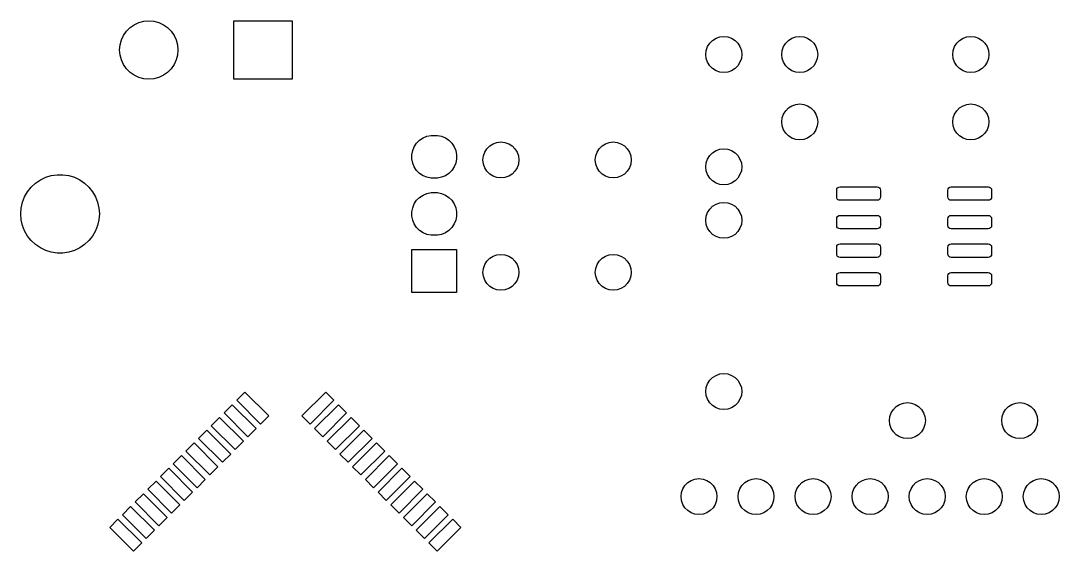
# Model space of a CAD drawing. Extents: x 2.87 to 10.24, y -4.5 to -2.43.
# Drawn here: x 4.733 to 6.554, y -3.52 to -2.591 of the extents above; entities that cross this region are included whole.
import ezdxf

# ---------------------------------------------------------------- set-up
doc = ezdxf.new("R2010")
doc.units = 0
doc.header["$MEASUREMENT"] = 0
doc.layers.add('BLACK', color=7, linetype='CONTINUOUS')

msp = doc.modelspace()

# ---------------------------------------------------------------- linework, layer by layer
at = {"layer": 'BLACK', "linetype": 'CONTINUOUS'}
for p, q in [((4.9183, -2.609), (4.9246, -2.6027)), ((4.9246, -2.6027), (4.9319, -2.5976)), ((4.9319, -2.5976), (4.94, -2.5938)), ((4.94, -2.5938), (4.9486, -2.5915)), ((4.9486, -2.5915), (4.9575, -2.5907)), ((4.9575, -2.5907), (4.9664, -2.5915)), ((4.9664, -2.5915), (4.975, -2.5938)), ((4.975, -2.5938), (4.9831, -2.5976)), ((4.9831, -2.5976), (4.9904, -2.6027)), ((4.9904, -2.6027), (4.9967, -2.609)), ((5.1063, -2.6931), (5.1063, -2.5907)), ((5.1063, -2.5907), (5.2087, -2.5907)), ((5.2087, -2.5907), (5.2087, -2.6931)), ((4.9094, -2.6244), (4.9132, -2.6163)), ((4.9132, -2.6163), (4.9183, -2.609)), ((4.9967, -2.609), (5.0018, -2.6163)), ((5.0018, -2.6163), (5.0056, -2.6244)), ((5.9459, -2.6252), (5.9519, -2.6214)), ((5.9519, -2.6214), (5.9585, -2.6191)), ((5.9585, -2.6191), (5.9656, -2.6183)), ((5.9656, -2.6183), (5.9726, -2.6191)), ((5.9726, -2.6191), (5.9792, -2.6214)), ((5.9792, -2.6214), (5.9852, -2.6252)), ((6.079, -2.6252), (6.085, -2.6214)), ((6.085, -2.6214), (6.0916, -2.6191)), ((6.0916, -2.6191), (6.0986, -2.6183)), ((6.0986, -2.6183), (6.1056, -2.6191)), ((6.1056, -2.6191), (6.1123, -2.6214)), ((6.1123, -2.6214), (6.1183, -2.6252)), ((6.379, -2.6252), (6.385, -2.6214)), ((6.385, -2.6214), (6.3916, -2.6191)), ((6.3916, -2.6191), (6.3986, -2.6183)), ((6.3986, -2.6183), (6.4056, -2.6191)), ((6.4056, -2.6191), (6.4123, -2.6214)), ((6.4123, -2.6214), (6.4183, -2.6252)), ((4.9063, -2.6419), (4.9071, -2.633)), ((4.9071, -2.633), (4.9094, -2.6244)), ((5.0056, -2.6244), (5.0079, -2.633)), ((5.0079, -2.633), (5.0087, -2.6419)), ((5.9348, -2.6428), (5.9372, -2.6361)), ((5.9372, -2.6361), (5.9409, -2.6302)), ((5.9409, -2.6302), (5.9459, -2.6252)), ((5.9852, -2.6252), (5.9902, -2.6302)), ((5.9902, -2.6302), (5.9939, -2.6361)), ((5.9939, -2.6361), (5.9963, -2.6428)), ((6.0679, -2.6428), (6.0702, -2.6361)), ((6.0702, -2.6361), (6.074, -2.6302)), ((6.074, -2.6302), (6.079, -2.6252)), ((6.1183, -2.6252), (6.1232, -2.6302)), ((6.1232, -2.6302), (6.127, -2.6361)), ((6.127, -2.6361), (6.1293, -2.6428)), ((6.3679, -2.6428), (6.3702, -2.6361)), ((6.3702, -2.6361), (6.374, -2.6302)), ((6.374, -2.6302), (6.379, -2.6252)), ((6.4183, -2.6252), (6.4232, -2.6302)), ((6.4232, -2.6302), (6.427, -2.6361)), ((6.427, -2.6361), (6.4293, -2.6428)), ((4.9071, -2.6508), (4.9063, -2.6419)), ((4.9094, -2.6594), (4.9071, -2.6508)), ((5.0079, -2.6508), (5.0056, -2.6594)), ((5.0087, -2.6419), (5.0079, -2.6508)), ((5.9341, -2.6498), (5.9348, -2.6428)), ((5.9348, -2.6568), (5.9341, -2.6498)), ((5.9372, -2.6635), (5.9348, -2.6568)), ((5.9963, -2.6568), (5.9939, -2.6635)), ((5.9963, -2.6428), (5.997, -2.6498)), ((5.997, -2.6498), (5.9963, -2.6568)), ((6.0671, -2.6498), (6.0679, -2.6428)), ((6.0679, -2.6568), (6.0671, -2.6498)), ((6.0702, -2.6635), (6.0679, -2.6568)), ((6.1293, -2.6568), (6.127, -2.6635)), ((6.1293, -2.6428), (6.1301, -2.6498)), ((6.1301, -2.6498), (6.1293, -2.6568)), ((6.3671, -2.6498), (6.3679, -2.6428)), ((6.3679, -2.6568), (6.3671, -2.6498)), ((6.3702, -2.6635), (6.3679, -2.6568)), ((6.4293, -2.6568), (6.427, -2.6635)), ((6.4293, -2.6428), (6.4301, -2.6498)), ((6.4301, -2.6498), (6.4293, -2.6568)), ((4.9132, -2.6675), (4.9094, -2.6594)), ((4.9183, -2.6748), (4.9132, -2.6675)), ((4.9246, -2.6811), (4.9183, -2.6748)), ((4.9967, -2.6748), (4.9904, -2.6811)), ((5.0018, -2.6675), (4.9967, -2.6748)), ((5.0056, -2.6594), (5.0018, -2.6675)), ((5.9409, -2.6694), (5.9372, -2.6635)), ((5.9459, -2.6744), (5.9409, -2.6694)), ((5.9519, -2.6782), (5.9459, -2.6744)), ((5.9852, -2.6744), (5.9792, -2.6782)), ((5.9902, -2.6694), (5.9852, -2.6744)), ((5.9939, -2.6635), (5.9902, -2.6694)), ((6.074, -2.6694), (6.0702, -2.6635)), ((6.079, -2.6744), (6.074, -2.6694)), ((6.085, -2.6782), (6.079, -2.6744)), ((6.1183, -2.6744), (6.1123, -2.6782)), ((6.1232, -2.6694), (6.1183, -2.6744)), ((6.127, -2.6635), (6.1232, -2.6694)), ((6.374, -2.6694), (6.3702, -2.6635)), ((6.379, -2.6744), (6.374, -2.6694)), ((6.385, -2.6782), (6.379, -2.6744)), ((6.4183, -2.6744), (6.4123, -2.6782)), ((6.4232, -2.6694), (6.4183, -2.6744)), ((6.427, -2.6635), (6.4232, -2.6694)), ((4.9319, -2.6863), (4.9246, -2.6811)), ((4.94, -2.69), (4.9319, -2.6863)), ((4.9486, -2.6923), (4.94, -2.69)), ((4.9575, -2.6931), (4.9486, -2.6923)), ((4.9664, -2.6923), (4.9575, -2.6931)), ((4.975, -2.69), (4.9664, -2.6923)), ((4.9831, -2.6863), (4.975, -2.69)), ((4.9904, -2.6811), (4.9831, -2.6863)), ((5.2087, -2.6931), (5.1063, -2.6931)), ((5.9585, -2.6805), (5.9519, -2.6782)), ((5.9656, -2.6813), (5.9585, -2.6805)), ((5.9726, -2.6805), (5.9656, -2.6813)), ((5.9792, -2.6782), (5.9726, -2.6805)), ((6.0916, -2.6805), (6.085, -2.6782)), ((6.0986, -2.6813), (6.0916, -2.6805)), ((6.1056, -2.6805), (6.0986, -2.6813)), ((6.1123, -2.6782), (6.1056, -2.6805)), ((6.3916, -2.6805), (6.385, -2.6782)), ((6.3986, -2.6813), (6.3916, -2.6805)), ((6.4056, -2.6805), (6.3986, -2.6813)), ((6.4123, -2.6782), (6.4056, -2.6805)), ((6.0702, -2.7542), (6.074, -2.7483)), ((6.074, -2.7483), (6.079, -2.7433)), ((6.079, -2.7433), (6.085, -2.7395)), ((6.085, -2.7395), (6.0916, -2.7372)), ((6.0916, -2.7372), (6.0986, -2.7364)), ((6.0986, -2.7364), (6.1056, -2.7372)), ((6.1056, -2.7372), (6.1123, -2.7395)), ((6.1123, -2.7395), (6.1183, -2.7433)), ((6.1183, -2.7433), (6.1232, -2.7483)), ((6.1232, -2.7483), (6.127, -2.7542)), ((6.3702, -2.7542), (6.374, -2.7483)), ((6.374, -2.7483), (6.379, -2.7433)), ((6.379, -2.7433), (6.385, -2.7395)), ((6.385, -2.7395), (6.3916, -2.7372)), ((6.3916, -2.7372), (6.3986, -2.7364)), ((6.3986, -2.7364), (6.4056, -2.7372)), ((6.4056, -2.7372), (6.4123, -2.7395)), ((6.4123, -2.7395), (6.4183, -2.7433)), ((6.4183, -2.7433), (6.4232, -2.7483)), ((6.4232, -2.7483), (6.427, -2.7542)), ((6.0671, -2.7679), (6.0679, -2.7609)), ((6.0679, -2.7609), (6.0702, -2.7542)), ((6.127, -2.7542), (6.1293, -2.7609)), ((6.1293, -2.7609), (6.1301, -2.7679)), ((6.3671, -2.7679), (6.3679, -2.7609)), ((6.3679, -2.7609), (6.3702, -2.7542)), ((6.427, -2.7542), (6.4293, -2.7609)), ((6.4293, -2.7609), (6.4301, -2.7679)), ((6.0679, -2.7749), (6.0671, -2.7679)), ((6.0702, -2.7816), (6.0679, -2.7749)), ((6.074, -2.7876), (6.0702, -2.7816)), ((6.127, -2.7816), (6.1232, -2.7876)), ((6.1293, -2.7749), (6.127, -2.7816)), ((6.1301, -2.7679), (6.1293, -2.7749)), ((6.3679, -2.7749), (6.3671, -2.7679)), ((6.3702, -2.7816), (6.3679, -2.7749)), ((6.374, -2.7876), (6.3702, -2.7816)), ((6.427, -2.7816), (6.4232, -2.7876)), ((6.4293, -2.7749), (6.427, -2.7816)), ((6.4301, -2.7679), (6.4293, -2.7749)), ((5.427, -2.8053), (5.4322, -2.8001)), ((5.4322, -2.8001), (5.4383, -2.7961)), ((5.4383, -2.7961), (5.4451, -2.7932)), ((5.4451, -2.7932), (5.4523, -2.7918)), ((5.4523, -2.7918), (5.456, -2.7916)), ((5.456, -2.7916), (5.4597, -2.7916)), ((5.4597, -2.7916), (5.4634, -2.7918)), ((5.4634, -2.7918), (5.4706, -2.7932)), ((5.4706, -2.7932), (5.4774, -2.7961)), ((5.4774, -2.7961), (5.4835, -2.8001)), ((5.4835, -2.8001), (5.4887, -2.8053)), ((5.5678, -2.8039), (5.5748, -2.8031)), ((5.5748, -2.8031), (5.5818, -2.8039)), ((5.7646, -2.8039), (5.7717, -2.8031)), ((5.7717, -2.8031), (5.7787, -2.8039)), ((6.079, -2.7925), (6.074, -2.7876)), ((6.085, -2.7963), (6.079, -2.7925)), ((6.0916, -2.7986), (6.085, -2.7963)), ((6.0986, -2.7994), (6.0916, -2.7986)), ((6.1056, -2.7986), (6.0986, -2.7994)), ((6.1123, -2.7963), (6.1056, -2.7986)), ((6.1183, -2.7925), (6.1123, -2.7963)), ((6.1232, -2.7876), (6.1183, -2.7925)), ((6.379, -2.7925), (6.374, -2.7876)), ((6.385, -2.7963), (6.379, -2.7925)), ((6.3916, -2.7986), (6.385, -2.7963)), ((6.3986, -2.7994), (6.3916, -2.7986)), ((6.4056, -2.7986), (6.3986, -2.7994)), ((6.4123, -2.7963), (6.4056, -2.7986)), ((6.4183, -2.7925), (6.4123, -2.7963)), ((6.4232, -2.7876), (6.4183, -2.7925)), ((5.4187, -2.8255), (5.4201, -2.8182)), ((5.4201, -2.8182), (5.4229, -2.8115)), ((5.4229, -2.8115), (5.427, -2.8053)), ((5.4887, -2.8053), (5.4928, -2.8115)), ((5.4928, -2.8115), (5.4956, -2.8182)), ((5.4956, -2.8182), (5.4971, -2.8255)), ((5.5441, -2.8276), (5.5464, -2.821)), ((5.5464, -2.821), (5.5502, -2.815)), ((5.5502, -2.815), (5.5552, -2.81)), ((5.5552, -2.81), (5.5611, -2.8063)), ((5.5611, -2.8063), (5.5678, -2.8039)), ((5.5818, -2.8039), (5.5885, -2.8063)), ((5.5885, -2.8063), (5.5944, -2.81)), ((5.5944, -2.81), (5.5994, -2.815)), ((5.5994, -2.815), (5.6032, -2.821)), ((5.6032, -2.821), (5.6055, -2.8276)), ((5.7409, -2.8276), (5.7433, -2.821)), ((5.7433, -2.821), (5.747, -2.815)), ((5.747, -2.815), (5.752, -2.81)), ((5.752, -2.81), (5.758, -2.8063)), ((5.758, -2.8063), (5.7646, -2.8039)), ((5.7787, -2.8039), (5.7853, -2.8063)), ((5.7853, -2.8063), (5.7913, -2.81)), ((5.7913, -2.81), (5.7963, -2.815)), ((5.7963, -2.815), (5.8, -2.821)), ((5.8, -2.821), (5.8024, -2.8276)), ((5.9459, -2.822), (5.9519, -2.8183)), ((5.9519, -2.8183), (5.9585, -2.8159)), ((5.9585, -2.8159), (5.9656, -2.8152)), ((5.9656, -2.8152), (5.9726, -2.8159)), ((5.9726, -2.8159), (5.9792, -2.8183)), ((5.9792, -2.8183), (5.9852, -2.822)), ((5.4187, -2.8328), (5.4187, -2.8255)), ((5.4201, -2.84), (5.4187, -2.8328)), ((5.4971, -2.8328), (5.4956, -2.84)), ((5.4971, -2.8255), (5.4971, -2.8328)), ((5.5433, -2.8346), (5.5441, -2.8276)), ((5.5441, -2.8417), (5.5433, -2.8346)), ((5.6055, -2.8276), (5.6063, -2.8346)), ((5.6063, -2.8346), (5.6055, -2.8417)), ((5.7402, -2.8346), (5.7409, -2.8276)), ((5.7409, -2.8417), (5.7402, -2.8346)), ((5.8024, -2.8276), (5.8031, -2.8346)), ((5.8031, -2.8346), (5.8024, -2.8417)), ((5.9341, -2.8467), (5.9348, -2.8396)), ((5.9348, -2.8396), (5.9372, -2.833)), ((5.9372, -2.833), (5.9409, -2.827)), ((5.9409, -2.827), (5.9459, -2.822)), ((5.9852, -2.822), (5.9902, -2.827)), ((5.9902, -2.827), (5.9939, -2.833)), ((5.9939, -2.833), (5.9963, -2.8396)), ((5.9963, -2.8396), (5.997, -2.8467)), ((5.4229, -2.8468), (5.4201, -2.84)), ((5.427, -2.8529), (5.4229, -2.8468)), ((5.4322, -2.8581), (5.427, -2.8529)), ((5.4383, -2.8622), (5.4322, -2.8581)), ((5.4835, -2.8581), (5.4774, -2.8622)), ((5.4887, -2.8529), (5.4835, -2.8581)), ((5.4928, -2.8468), (5.4887, -2.8529)), ((5.4956, -2.84), (5.4928, -2.8468)), ((5.5464, -2.8483), (5.5441, -2.8417)), ((5.5502, -2.8543), (5.5464, -2.8483)), ((5.5552, -2.8593), (5.5502, -2.8543)), ((5.5994, -2.8543), (5.5944, -2.8593)), ((5.6032, -2.8483), (5.5994, -2.8543)), ((5.6055, -2.8417), (5.6032, -2.8483)), ((5.7433, -2.8483), (5.7409, -2.8417)), ((5.747, -2.8543), (5.7433, -2.8483)), ((5.752, -2.8593), (5.747, -2.8543)), ((5.7963, -2.8543), (5.7913, -2.8593)), ((5.8, -2.8483), (5.7963, -2.8543)), ((5.8024, -2.8417), (5.8, -2.8483)), ((5.9348, -2.8537), (5.9341, -2.8467)), ((5.9372, -2.8603), (5.9348, -2.8537)), ((5.9963, -2.8537), (5.9939, -2.8603)), ((5.997, -2.8467), (5.9963, -2.8537)), ((4.7515, -2.8823), (4.759, -2.8753)), ((4.759, -2.8753), (4.7675, -2.8695)), ((4.7675, -2.8695), (4.7768, -2.865)), ((4.7768, -2.865), (4.7866, -2.862)), ((4.7866, -2.862), (4.7968, -2.8604)), ((4.7968, -2.8604), (4.8071, -2.8604)), ((4.8071, -2.8604), (4.8173, -2.862)), ((4.8173, -2.862), (4.8271, -2.865)), ((4.8271, -2.865), (4.8364, -2.8695)), ((4.8364, -2.8695), (4.8449, -2.8753)), ((4.8449, -2.8753), (4.8525, -2.8823)), ((5.4451, -2.865), (5.4383, -2.8622)), ((5.4523, -2.8665), (5.4451, -2.865)), ((5.456, -2.8666), (5.4523, -2.8665)), ((5.4597, -2.8666), (5.456, -2.8666)), ((5.4634, -2.8665), (5.4597, -2.8666)), ((5.4706, -2.865), (5.4634, -2.8665)), ((5.4774, -2.8622), (5.4706, -2.865)), ((5.5611, -2.863), (5.5552, -2.8593)), ((5.5678, -2.8654), (5.5611, -2.863)), ((5.5748, -2.8661), (5.5678, -2.8654)), ((5.5818, -2.8654), (5.5748, -2.8661)), ((5.5885, -2.863), (5.5818, -2.8654)), ((5.5944, -2.8593), (5.5885, -2.863)), ((5.758, -2.863), (5.752, -2.8593)), ((5.7646, -2.8654), (5.758, -2.863)), ((5.7717, -2.8661), (5.7646, -2.8654)), ((5.7787, -2.8654), (5.7717, -2.8661)), ((5.7853, -2.863), (5.7787, -2.8654)), ((5.7913, -2.8593), (5.7853, -2.863)), ((5.9409, -2.8663), (5.9372, -2.8603)), ((5.9459, -2.8713), (5.9409, -2.8663)), ((5.9519, -2.875), (5.9459, -2.8713)), ((5.9585, -2.8774), (5.9519, -2.875)), ((5.9792, -2.875), (5.9726, -2.8774)), ((5.9852, -2.8713), (5.9792, -2.875)), ((5.9902, -2.8663), (5.9852, -2.8713)), ((5.9939, -2.8603), (5.9902, -2.8663)), ((4.7399, -2.8992), (4.745, -2.8903)), ((4.745, -2.8903), (4.7515, -2.8823)), ((4.8525, -2.8823), (4.8589, -2.8903)), ((4.8589, -2.8903), (4.864, -2.8992)), ((5.4383, -2.8961), (5.4451, -2.8932)), ((5.4451, -2.8932), (5.4523, -2.8918)), ((5.4523, -2.8918), (5.456, -2.8916)), ((5.456, -2.8916), (5.4597, -2.8916)), ((5.4597, -2.8916), (5.4634, -2.8918)), ((5.4634, -2.8918), (5.4706, -2.8932)), ((5.4706, -2.8932), (5.4774, -2.8961)), ((5.9656, -2.8781), (5.9585, -2.8774)), ((5.9726, -2.8774), (5.9656, -2.8781)), ((6.1634, -2.8876), (6.1638, -2.8853)), ((6.1634, -2.8994), (6.1634, -2.8876)), ((6.1638, -2.8853), (6.1651, -2.8834)), ((6.1651, -2.8834), (6.167, -2.8821)), ((6.167, -2.8821), (6.1693, -2.8817)), ((6.1693, -2.8817), (6.2343, -2.8817)), ((6.2343, -2.8817), (6.2365, -2.8821)), ((6.2365, -2.8821), (6.2384, -2.8834)), ((6.2384, -2.8834), (6.2397, -2.8853)), ((6.2397, -2.8853), (6.2402, -2.8876)), ((6.2402, -2.8876), (6.2402, -2.8994)), ((6.3583, -2.8876), (6.3587, -2.8853)), ((6.3583, -2.8994), (6.3583, -2.8876)), ((6.3587, -2.8853), (6.36, -2.8834)), ((6.36, -2.8834), (6.3619, -2.8821)), ((6.3619, -2.8821), (6.3642, -2.8817)), ((6.3642, -2.8817), (6.4291, -2.8817)), ((6.4291, -2.8817), (6.4314, -2.8821)), ((6.4314, -2.8821), (6.4333, -2.8834)), ((6.4333, -2.8834), (6.4346, -2.8853)), ((6.4346, -2.8853), (6.435, -2.8876)), ((6.435, -2.8876), (6.435, -2.8994)), ((4.7338, -2.9189), (4.7361, -2.9088)), ((4.7361, -2.9088), (4.7399, -2.8992)), ((4.864, -2.8992), (4.8678, -2.9088)), ((4.8678, -2.9088), (4.8701, -2.9189)), ((5.4201, -2.9182), (5.4229, -2.9115)), ((5.4229, -2.9115), (5.427, -2.9053)), ((5.427, -2.9053), (5.4322, -2.9001)), ((5.4322, -2.9001), (5.4383, -2.8961)), ((5.4774, -2.8961), (5.4835, -2.9001)), ((5.4835, -2.9001), (5.4887, -2.9053)), ((5.4887, -2.9053), (5.4928, -2.9115)), ((5.4928, -2.9115), (5.4956, -2.9182)), ((5.9459, -2.9157), (5.9519, -2.912)), ((5.9519, -2.912), (5.9585, -2.9096)), ((5.9585, -2.9096), (5.9656, -2.9089)), ((5.9656, -2.9089), (5.9726, -2.9096)), ((5.9726, -2.9096), (5.9792, -2.912)), ((5.9792, -2.912), (5.9852, -2.9157)), ((6.1638, -2.9017), (6.1634, -2.8994)), ((6.1651, -2.9036), (6.1638, -2.9017)), ((6.167, -2.9049), (6.1651, -2.9036)), ((6.1693, -2.9053), (6.167, -2.9049)), ((6.2343, -2.9053), (6.1693, -2.9053)), ((6.2365, -2.9049), (6.2343, -2.9053)), ((6.2384, -2.9036), (6.2365, -2.9049)), ((6.2397, -2.9017), (6.2384, -2.9036)), ((6.2402, -2.8994), (6.2397, -2.9017)), ((6.3587, -2.9017), (6.3583, -2.8994)), ((6.36, -2.9036), (6.3587, -2.9017)), ((6.3619, -2.9049), (6.36, -2.9036)), ((6.3642, -2.9053), (6.3619, -2.9049)), ((6.4291, -2.9053), (6.3642, -2.9053)), ((6.4314, -2.9049), (6.4291, -2.9053)), ((6.4333, -2.9036), (6.4314, -2.9049)), ((6.4346, -2.9017), (6.4333, -2.9036)), ((6.435, -2.8994), (6.4346, -2.9017)), ((4.7331, -2.9291), (4.7338, -2.9189)), ((4.7338, -2.9394), (4.7331, -2.9291)), ((4.8701, -2.9189), (4.8709, -2.9291)), ((4.8709, -2.9291), (4.8701, -2.9394)), ((5.4187, -2.9255), (5.4201, -2.9182)), ((5.4187, -2.9328), (5.4187, -2.9255)), ((5.4956, -2.9182), (5.4971, -2.9255)), ((5.4971, -2.9255), (5.4971, -2.9328)), ((5.9348, -2.9333), (5.9372, -2.9267)), ((5.9372, -2.9267), (5.9409, -2.9207)), ((5.9409, -2.9207), (5.9459, -2.9157)), ((5.9852, -2.9157), (5.9902, -2.9207)), ((5.9902, -2.9207), (5.9939, -2.9267)), ((5.9939, -2.9267), (5.9963, -2.9333)), ((4.7361, -2.9494), (4.7338, -2.9394)), ((4.8701, -2.9394), (4.8678, -2.9494)), ((5.4201, -2.94), (5.4187, -2.9328)), ((5.4229, -2.9468), (5.4201, -2.94)), ((5.427, -2.9529), (5.4229, -2.9468)), ((5.4928, -2.9468), (5.4887, -2.9529)), ((5.4956, -2.94), (5.4928, -2.9468)), ((5.4971, -2.9328), (5.4956, -2.94)), ((5.9341, -2.9404), (5.9348, -2.9333)), ((5.9348, -2.9474), (5.9341, -2.9404)), ((5.9372, -2.954), (5.9348, -2.9474)), ((5.9963, -2.9474), (5.9939, -2.954)), ((5.9963, -2.9333), (5.997, -2.9404)), ((5.997, -2.9404), (5.9963, -2.9474)), ((6.1634, -2.9376), (6.1638, -2.9353)), ((6.1634, -2.9494), (6.1634, -2.9376)), ((6.1638, -2.9353), (6.1651, -2.9334)), ((6.1651, -2.9334), (6.167, -2.9321)), ((6.167, -2.9321), (6.1693, -2.9317)), ((6.1693, -2.9317), (6.2343, -2.9317)), ((6.2343, -2.9317), (6.2365, -2.9321)), ((6.2365, -2.9321), (6.2384, -2.9334)), ((6.2384, -2.9334), (6.2397, -2.9353)), ((6.2397, -2.9353), (6.2402, -2.9376)), ((6.2402, -2.9376), (6.2402, -2.9494)), ((6.3583, -2.9376), (6.3587, -2.9353)), ((6.3583, -2.9494), (6.3583, -2.9376)), ((6.3587, -2.9353), (6.36, -2.9334)), ((6.36, -2.9334), (6.3619, -2.9321)), ((6.3619, -2.9321), (6.3642, -2.9317)), ((6.3642, -2.9317), (6.4291, -2.9317)), ((6.4291, -2.9317), (6.4314, -2.9321)), ((6.4314, -2.9321), (6.4333, -2.9334)), ((6.4333, -2.9334), (6.4346, -2.9353)), ((6.4346, -2.9353), (6.435, -2.9376)), ((6.435, -2.9376), (6.435, -2.9494)), ((4.7399, -2.959), (4.7361, -2.9494)), ((4.745, -2.9679), (4.7399, -2.959)), ((4.864, -2.959), (4.8589, -2.9679)), ((4.8678, -2.9494), (4.864, -2.959)), ((5.4322, -2.9581), (5.427, -2.9529)), ((5.4383, -2.9622), (5.4322, -2.9581)), ((5.4451, -2.965), (5.4383, -2.9622)), ((5.4523, -2.9665), (5.4451, -2.965)), ((5.456, -2.9666), (5.4523, -2.9665)), ((5.4597, -2.9666), (5.456, -2.9666)), ((5.4634, -2.9665), (5.4597, -2.9666)), ((5.4706, -2.965), (5.4634, -2.9665)), ((5.4774, -2.9622), (5.4706, -2.965)), ((5.4835, -2.9581), (5.4774, -2.9622)), ((5.4887, -2.9529), (5.4835, -2.9581)), ((5.9409, -2.96), (5.9372, -2.954)), ((5.9459, -2.965), (5.9409, -2.96)), ((5.9519, -2.9687), (5.9459, -2.965)), ((5.9852, -2.965), (5.9792, -2.9687)), ((5.9902, -2.96), (5.9852, -2.965)), ((5.9939, -2.954), (5.9902, -2.96)), ((6.1638, -2.9517), (6.1634, -2.9494)), ((6.1651, -2.9536), (6.1638, -2.9517)), ((6.167, -2.9549), (6.1651, -2.9536)), ((6.1693, -2.9553), (6.167, -2.9549)), ((6.2343, -2.9553), (6.1693, -2.9553)), ((6.2365, -2.9549), (6.2343, -2.9553)), ((6.2384, -2.9536), (6.2365, -2.9549)), ((6.2397, -2.9517), (6.2384, -2.9536)), ((6.2402, -2.9494), (6.2397, -2.9517)), ((6.3587, -2.9517), (6.3583, -2.9494)), ((6.36, -2.9536), (6.3587, -2.9517)), ((6.3619, -2.9549), (6.36, -2.9536)), ((6.3642, -2.9553), (6.3619, -2.9549)), ((6.4291, -2.9553), (6.3642, -2.9553)), ((6.4314, -2.9549), (6.4291, -2.9553)), ((6.4333, -2.9536), (6.4314, -2.9549)), ((6.4346, -2.9517), (6.4333, -2.9536)), ((6.435, -2.9494), (6.4346, -2.9517)), ((4.7515, -2.976), (4.745, -2.9679)), ((4.759, -2.983), (4.7515, -2.976)), ((4.7675, -2.9888), (4.759, -2.983)), ((4.8449, -2.983), (4.8364, -2.9888)), ((4.8525, -2.976), (4.8449, -2.983)), ((4.8589, -2.9679), (4.8525, -2.976)), ((5.9585, -2.9711), (5.9519, -2.9687)), ((5.9656, -2.9719), (5.9585, -2.9711)), ((5.9726, -2.9711), (5.9656, -2.9719)), ((5.9792, -2.9687), (5.9726, -2.9711)), ((6.1634, -2.9876), (6.1638, -2.9853)), ((6.1638, -2.9853), (6.1651, -2.9834)), ((6.1651, -2.9834), (6.167, -2.9821)), ((6.167, -2.9821), (6.1693, -2.9817)), ((6.1693, -2.9817), (6.2343, -2.9817)), ((6.2343, -2.9817), (6.2365, -2.9821)), ((6.2365, -2.9821), (6.2384, -2.9834)), ((6.2384, -2.9834), (6.2397, -2.9853)), ((6.2397, -2.9853), (6.2402, -2.9876)), ((6.3583, -2.9876), (6.3587, -2.9853)), ((6.3587, -2.9853), (6.36, -2.9834)), ((6.36, -2.9834), (6.3619, -2.9821)), ((6.3619, -2.9821), (6.3642, -2.9817)), ((6.3642, -2.9817), (6.4291, -2.9817)), ((6.4291, -2.9817), (6.4314, -2.9821)), ((6.4314, -2.9821), (6.4333, -2.9834)), ((6.4333, -2.9834), (6.4346, -2.9853)), ((6.4346, -2.9853), (6.435, -2.9876)), ((4.7768, -2.9933), (4.7675, -2.9888)), ((4.7866, -2.9963), (4.7768, -2.9933)), ((4.7968, -2.9978), (4.7866, -2.9963)), ((4.8071, -2.9978), (4.7968, -2.9978)), ((4.8173, -2.9963), (4.8071, -2.9978)), ((4.8271, -2.9933), (4.8173, -2.9963)), ((4.8364, -2.9888), (4.8271, -2.9933)), ((5.4185, -3.0666), (5.4185, -2.9916)), ((5.4185, -2.9916), (5.4972, -2.9916)), ((5.4972, -2.9916), (5.4972, -3.0666)), ((5.5552, -3.0069), (5.5611, -3.0031)), ((5.5611, -3.0031), (5.5678, -3.0008)), ((5.5678, -3.0008), (5.5748, -3)), ((5.5748, -3), (5.5818, -3.0008)), ((5.5818, -3.0008), (5.5885, -3.0031)), ((5.5885, -3.0031), (5.5944, -3.0069)), ((5.752, -3.0069), (5.758, -3.0031)), ((5.758, -3.0031), (5.7646, -3.0008)), ((5.7646, -3.0008), (5.7717, -3)), ((5.7717, -3), (5.7787, -3.0008)), ((5.7787, -3.0008), (5.7853, -3.0031)), ((5.7853, -3.0031), (5.7913, -3.0069)), ((6.1634, -2.9994), (6.1634, -2.9876)), ((6.1638, -3.0017), (6.1634, -2.9994)), ((6.1651, -3.0036), (6.1638, -3.0017)), ((6.167, -3.0049), (6.1651, -3.0036)), ((6.2384, -3.0036), (6.2365, -3.0049)), ((6.2397, -3.0017), (6.2384, -3.0036)), ((6.2402, -2.9994), (6.2397, -3.0017)), ((6.2402, -2.9876), (6.2402, -2.9994)), ((6.3583, -2.9994), (6.3583, -2.9876)), ((6.3587, -3.0017), (6.3583, -2.9994)), ((6.36, -3.0036), (6.3587, -3.0017)), ((6.3619, -3.0049), (6.36, -3.0036)), ((6.4333, -3.0036), (6.4314, -3.0049)), ((6.4346, -3.0017), (6.4333, -3.0036)), ((6.435, -2.9994), (6.4346, -3.0017)), ((6.435, -2.9876), (6.435, -2.9994)), ((5.5441, -3.0245), (5.5464, -3.0178)), ((5.5464, -3.0178), (5.5502, -3.0119)), ((5.5502, -3.0119), (5.5552, -3.0069)), ((5.5944, -3.0069), (5.5994, -3.0119)), ((5.5994, -3.0119), (5.6032, -3.0178)), ((5.6032, -3.0178), (5.6055, -3.0245)), ((5.7409, -3.0245), (5.7433, -3.0178)), ((5.7433, -3.0178), (5.747, -3.0119)), ((5.747, -3.0119), (5.752, -3.0069)), ((5.7913, -3.0069), (5.7963, -3.0119)), ((5.7963, -3.0119), (5.8, -3.0178)), ((5.8, -3.0178), (5.8024, -3.0245)), ((6.1693, -3.0053), (6.167, -3.0049)), ((6.2343, -3.0053), (6.1693, -3.0053)), ((6.2365, -3.0049), (6.2343, -3.0053)), ((6.3642, -3.0053), (6.3619, -3.0049)), ((6.4291, -3.0053), (6.3642, -3.0053)), ((6.4314, -3.0049), (6.4291, -3.0053)), ((5.5433, -3.0315), (5.5441, -3.0245)), ((5.5441, -3.0385), (5.5433, -3.0315)), ((5.5464, -3.0452), (5.5441, -3.0385)), ((5.6055, -3.0385), (5.6032, -3.0452)), ((5.6055, -3.0245), (5.6063, -3.0315)), ((5.6063, -3.0315), (5.6055, -3.0385)), ((5.7402, -3.0315), (5.7409, -3.0245)), ((5.7409, -3.0385), (5.7402, -3.0315)), ((5.7433, -3.0452), (5.7409, -3.0385)), ((5.8024, -3.0385), (5.8, -3.0452)), ((5.8024, -3.0245), (5.8031, -3.0315)), ((5.8031, -3.0315), (5.8024, -3.0385)), ((6.1634, -3.0376), (6.1638, -3.0353)), ((6.1634, -3.0494), (6.1634, -3.0376)), ((6.1638, -3.0353), (6.1651, -3.0334)), ((6.1651, -3.0334), (6.167, -3.0321)), ((6.167, -3.0321), (6.1693, -3.0317)), ((6.1693, -3.0317), (6.2343, -3.0317)), ((6.2343, -3.0317), (6.2365, -3.0321)), ((6.2365, -3.0321), (6.2384, -3.0334)), ((6.2384, -3.0334), (6.2397, -3.0353)), ((6.2397, -3.0353), (6.2402, -3.0376)), ((6.2402, -3.0376), (6.2402, -3.0494)), ((6.3583, -3.0376), (6.3587, -3.0353)), ((6.3583, -3.0494), (6.3583, -3.0376)), ((6.3587, -3.0353), (6.36, -3.0334)), ((6.36, -3.0334), (6.3619, -3.0321)), ((6.3619, -3.0321), (6.3642, -3.0317)), ((6.3642, -3.0317), (6.4291, -3.0317)), ((6.4291, -3.0317), (6.4314, -3.0321)), ((6.4314, -3.0321), (6.4333, -3.0334)), ((6.4333, -3.0334), (6.4346, -3.0353)), ((6.4346, -3.0353), (6.435, -3.0376)), ((6.435, -3.0376), (6.435, -3.0494)), ((5.5502, -3.0511), (5.5464, -3.0452)), ((5.5552, -3.0561), (5.5502, -3.0511)), ((5.5611, -3.0599), (5.5552, -3.0561)), ((5.5944, -3.0561), (5.5885, -3.0599)), ((5.5994, -3.0511), (5.5944, -3.0561)), ((5.6032, -3.0452), (5.5994, -3.0511)), ((5.747, -3.0511), (5.7433, -3.0452)), ((5.752, -3.0561), (5.747, -3.0511)), ((5.758, -3.0599), (5.752, -3.0561)), ((5.7913, -3.0561), (5.7853, -3.0599)), ((5.7963, -3.0511), (5.7913, -3.0561)), ((5.8, -3.0452), (5.7963, -3.0511)), ((6.1638, -3.0517), (6.1634, -3.0494)), ((6.1651, -3.0536), (6.1638, -3.0517)), ((6.167, -3.0549), (6.1651, -3.0536)), ((6.1693, -3.0553), (6.167, -3.0549)), ((6.2343, -3.0553), (6.1693, -3.0553)), ((6.2365, -3.0549), (6.2343, -3.0553)), ((6.2384, -3.0536), (6.2365, -3.0549)), ((6.2397, -3.0517), (6.2384, -3.0536)), ((6.2402, -3.0494), (6.2397, -3.0517)), ((6.3587, -3.0517), (6.3583, -3.0494)), ((6.36, -3.0536), (6.3587, -3.0517)), ((6.3619, -3.0549), (6.36, -3.0536)), ((6.3642, -3.0553), (6.3619, -3.0549)), ((6.4291, -3.0553), (6.3642, -3.0553)), ((6.4314, -3.0549), (6.4291, -3.0553)), ((6.4333, -3.0536), (6.4314, -3.0549)), ((6.4346, -3.0517), (6.4333, -3.0536)), ((6.435, -3.0494), (6.4346, -3.0517)), ((5.4972, -3.0666), (5.4185, -3.0666)), ((5.5678, -3.0622), (5.5611, -3.0599)), ((5.5748, -3.063), (5.5678, -3.0622)), ((5.5818, -3.0622), (5.5748, -3.063)), ((5.5885, -3.0599), (5.5818, -3.0622)), ((5.7646, -3.0622), (5.758, -3.0599)), ((5.7717, -3.063), (5.7646, -3.0622)), ((5.7787, -3.0622), (5.7717, -3.063)), ((5.7853, -3.0599), (5.7787, -3.0622)), ((5.9372, -3.2267), (5.9409, -3.2207)), ((5.9409, -3.2207), (5.9459, -3.2157)), ((5.9459, -3.2157), (5.9519, -3.212)), ((5.9519, -3.212), (5.9585, -3.2096)), ((5.9585, -3.2096), (5.9656, -3.2089)), ((5.9656, -3.2089), (5.9726, -3.2096)), ((5.9726, -3.2096), (5.9792, -3.212)), ((5.9792, -3.212), (5.9852, -3.2157)), ((5.9852, -3.2157), (5.9902, -3.2207)), ((5.9902, -3.2207), (5.9939, -3.2267)), ((5.9341, -3.2404), (5.9348, -3.2333)), ((5.9348, -3.2474), (5.9341, -3.2404)), ((5.9348, -3.2333), (5.9372, -3.2267)), ((5.9939, -3.2267), (5.9963, -3.2333)), ((5.9963, -3.2333), (5.997, -3.2404)), ((5.997, -3.2404), (5.9963, -3.2474)), ((5.1117, -3.2557), (5.1261, -3.2412)), ((5.1534, -3.2974), (5.1117, -3.2557)), ((5.1261, -3.2412), (5.1679, -3.2829)), ((5.2258, -3.2829), (5.2676, -3.2412)), ((5.282, -3.2557), (5.2403, -3.2974)), ((5.2676, -3.2412), (5.282, -3.2557)), ((5.9372, -3.254), (5.9348, -3.2474)), ((5.9409, -3.26), (5.9372, -3.254)), ((5.9939, -3.254), (5.9902, -3.26)), ((5.9963, -3.2474), (5.9939, -3.254)), ((5.0894, -3.2779), (5.1039, -3.2635)), ((5.1039, -3.2635), (5.1456, -3.3052)), ((5.2481, -3.3052), (5.2898, -3.2635)), ((5.2898, -3.2635), (5.3043, -3.2779)), ((5.9459, -3.265), (5.9409, -3.26)), ((5.9519, -3.2687), (5.9459, -3.265)), ((5.9585, -3.2711), (5.9519, -3.2687)), ((5.9656, -3.2719), (5.9585, -3.2711)), ((5.9726, -3.2711), (5.9656, -3.2719)), ((5.9792, -3.2687), (5.9726, -3.2711)), ((5.9852, -3.265), (5.9792, -3.2687)), ((5.9902, -3.26), (5.9852, -3.265)), ((6.259, -3.2777), (6.2628, -3.2717)), ((6.2628, -3.2717), (6.2678, -3.2667)), ((6.2678, -3.2667), (6.2737, -3.263)), ((6.2737, -3.263), (6.2804, -3.2606)), ((6.2804, -3.2606), (6.2874, -3.2598)), ((6.2874, -3.2598), (6.2944, -3.2606)), ((6.2944, -3.2606), (6.3011, -3.263)), ((6.3011, -3.263), (6.307, -3.2667)), ((6.307, -3.2667), (6.312, -3.2717)), ((6.312, -3.2717), (6.3158, -3.2777)), ((6.4559, -3.2777), (6.4596, -3.2717)), ((6.4596, -3.2717), (6.4646, -3.2667)), ((6.4646, -3.2667), (6.4706, -3.263)), ((6.4706, -3.263), (6.4772, -3.2606)), ((6.4772, -3.2606), (6.4843, -3.2598)), ((6.4843, -3.2598), (6.4913, -3.2606)), ((6.4913, -3.2606), (6.4979, -3.263)), ((6.4979, -3.263), (6.5039, -3.2667)), ((6.5039, -3.2667), (6.5089, -3.2717)), ((6.5089, -3.2717), (6.5126, -3.2777)), ((5.0671, -3.3002), (5.0816, -3.2857)), ((5.0816, -3.2857), (5.1234, -3.3275)), ((5.1312, -3.3197), (5.0894, -3.2779)), ((5.1679, -3.2829), (5.1534, -3.2974)), ((5.2403, -3.2974), (5.2258, -3.2829)), ((5.3043, -3.2779), (5.2626, -3.3197)), ((5.2703, -3.3275), (5.3121, -3.2857)), ((5.3121, -3.2857), (5.3266, -3.3002)), ((6.2559, -3.2913), (6.2567, -3.2843)), ((6.2567, -3.2983), (6.2559, -3.2913)), ((6.2567, -3.2843), (6.259, -3.2777)), ((6.3158, -3.2777), (6.3181, -3.2843)), ((6.3181, -3.2843), (6.3189, -3.2913)), ((6.3189, -3.2913), (6.3181, -3.2983)), ((6.4528, -3.2913), (6.4535, -3.2843)), ((6.4535, -3.2983), (6.4528, -3.2913)), ((6.4535, -3.2843), (6.4559, -3.2777)), ((6.5126, -3.2777), (6.515, -3.2843)), ((6.515, -3.2843), (6.5157, -3.2913)), ((6.5157, -3.2913), (6.515, -3.2983)), ((5.0449, -3.3225), (5.0593, -3.308)), ((5.0593, -3.308), (5.1011, -3.3498)), ((5.1089, -3.342), (5.0671, -3.3002)), ((5.1456, -3.3052), (5.1312, -3.3197)), ((5.2626, -3.3197), (5.2481, -3.3052)), ((5.3266, -3.3002), (5.2848, -3.342)), ((5.2926, -3.3498), (5.3344, -3.308)), ((5.3344, -3.308), (5.3489, -3.3225)), ((6.259, -3.305), (6.2567, -3.2983)), ((6.2628, -3.311), (6.259, -3.305)), ((6.2678, -3.316), (6.2628, -3.311)), ((6.312, -3.311), (6.307, -3.316)), ((6.3158, -3.305), (6.312, -3.311)), ((6.3181, -3.2983), (6.3158, -3.305)), ((6.4559, -3.305), (6.4535, -3.2983)), ((6.4596, -3.311), (6.4559, -3.305)), ((6.4646, -3.316), (6.4596, -3.311)), ((6.5089, -3.311), (6.5039, -3.316)), ((6.5126, -3.305), (6.5089, -3.311)), ((6.515, -3.2983), (6.5126, -3.305)), ((5.0226, -3.3447), (5.0371, -3.3303)), ((5.0371, -3.3303), (5.0788, -3.372)), ((5.0866, -3.3642), (5.0449, -3.3225)), ((5.1234, -3.3275), (5.1089, -3.342)), ((5.2848, -3.342), (5.2703, -3.3275)), ((5.3489, -3.3225), (5.3071, -3.3642)), ((5.3149, -3.372), (5.3566, -3.3303)), ((5.3566, -3.3303), (5.3711, -3.3447)), ((6.2737, -3.3197), (6.2678, -3.316)), ((6.2804, -3.322), (6.2737, -3.3197)), ((6.2874, -3.3228), (6.2804, -3.322)), ((6.2944, -3.322), (6.2874, -3.3228)), ((6.3011, -3.3197), (6.2944, -3.322)), ((6.307, -3.316), (6.3011, -3.3197)), ((6.4706, -3.3197), (6.4646, -3.316)), ((6.4772, -3.322), (6.4706, -3.3197)), ((6.4843, -3.3228), (6.4772, -3.322)), ((6.4913, -3.322), (6.4843, -3.3228)), ((6.4979, -3.3197), (6.4913, -3.322)), ((6.5039, -3.316), (6.4979, -3.3197)), ((5.0643, -3.3865), (5.0226, -3.3447)), ((5.3711, -3.3447), (5.3294, -3.3865)), ((5.0003, -3.367), (5.0148, -3.3525)), ((5.0421, -3.4088), (5.0003, -3.367)), ((5.0148, -3.3525), (5.0565, -3.3943)), ((5.1011, -3.3498), (5.0866, -3.3642)), ((5.3071, -3.3642), (5.2926, -3.3498)), ((5.3372, -3.3943), (5.3789, -3.3525)), ((5.3934, -3.367), (5.3516, -3.4088)), ((5.3789, -3.3525), (5.3934, -3.367)), ((4.978, -3.3893), (4.9925, -3.3748)), ((4.9925, -3.3748), (5.0343, -3.4166)), ((5.0788, -3.372), (5.0643, -3.3865)), ((5.3294, -3.3865), (5.3149, -3.372)), ((5.3594, -3.4166), (5.4012, -3.3748)), ((5.4012, -3.3748), (5.4157, -3.3893)), ((4.9558, -3.4116), (4.9702, -3.3971)), ((4.9702, -3.3971), (5.012, -3.4388)), ((5.0198, -3.431), (4.978, -3.3893)), ((5.0565, -3.3943), (5.0421, -3.4088)), ((5.3516, -3.4088), (5.3372, -3.3943)), ((5.4157, -3.3893), (5.3739, -3.431)), ((5.3817, -3.4388), (5.4235, -3.3971)), ((5.4235, -3.3971), (5.4379, -3.4116)), ((5.8974, -3.4048), (5.9024, -3.3998)), ((5.9024, -3.3998), (5.9084, -3.396)), ((5.9084, -3.396), (5.915, -3.3937)), ((5.915, -3.3937), (5.922, -3.3929)), ((5.922, -3.3929), (5.9291, -3.3937)), ((5.9291, -3.3937), (5.9357, -3.396)), ((5.9357, -3.396), (5.9417, -3.3998)), ((5.9417, -3.3998), (5.9467, -3.4048)), ((5.9974, -3.4048), (6.0024, -3.3998)), ((6.0024, -3.3998), (6.0084, -3.396)), ((6.0084, -3.396), (6.015, -3.3937)), ((6.015, -3.3937), (6.022, -3.3929)), ((6.022, -3.3929), (6.0291, -3.3937)), ((6.0291, -3.3937), (6.0357, -3.396)), ((6.0357, -3.396), (6.0417, -3.3998)), ((6.0417, -3.3998), (6.0467, -3.4048)), ((6.0974, -3.4048), (6.1024, -3.3998)), ((6.1024, -3.3998), (6.1084, -3.396)), ((6.1084, -3.396), (6.115, -3.3937)), ((6.115, -3.3937), (6.122, -3.3929)), ((6.122, -3.3929), (6.1291, -3.3937)), ((6.1291, -3.3937), (6.1357, -3.396)), ((6.1357, -3.396), (6.1417, -3.3998)), ((6.1417, -3.3998), (6.1467, -3.4048)), ((6.1974, -3.4048), (6.2024, -3.3998)), ((6.2024, -3.3998), (6.2084, -3.396)), ((6.2084, -3.396), (6.215, -3.3937)), ((6.215, -3.3937), (6.222, -3.3929)), ((6.222, -3.3929), (6.2291, -3.3937)), ((6.2291, -3.3937), (6.2357, -3.396)), ((6.2357, -3.396), (6.2417, -3.3998)), ((6.2417, -3.3998), (6.2467, -3.4048)), ((6.2974, -3.4048), (6.3024, -3.3998)), ((6.3024, -3.3998), (6.3084, -3.396)), ((6.3084, -3.396), (6.315, -3.3937)), ((6.315, -3.3937), (6.322, -3.3929)), ((6.322, -3.3929), (6.3291, -3.3937)), ((6.3291, -3.3937), (6.3357, -3.396)), ((6.3357, -3.396), (6.3417, -3.3998)), ((6.3417, -3.3998), (6.3467, -3.4048)), ((6.3974, -3.4048), (6.4024, -3.3998)), ((6.4024, -3.3998), (6.4084, -3.396)), ((6.4084, -3.396), (6.415, -3.3937)), ((6.415, -3.3937), (6.422, -3.3929)), ((6.422, -3.3929), (6.4291, -3.3937)), ((6.4291, -3.3937), (6.4357, -3.396)), ((6.4357, -3.396), (6.4417, -3.3998)), ((6.4417, -3.3998), (6.4467, -3.4048)), ((6.4974, -3.4048), (6.5024, -3.3998)), ((6.5024, -3.3998), (6.5084, -3.396)), ((6.5084, -3.396), (6.515, -3.3937)), ((6.515, -3.3937), (6.522, -3.3929)), ((6.522, -3.3929), (6.5291, -3.3937)), ((6.5291, -3.3937), (6.5357, -3.396)), ((6.5357, -3.396), (6.5417, -3.3998)), ((6.5417, -3.3998), (6.5467, -3.4048)), ((4.9335, -3.4338), (4.948, -3.4194)), ((4.948, -3.4194), (4.9897, -3.4611)), ((4.9975, -3.4533), (4.9558, -3.4116)), ((5.0343, -3.4166), (5.0198, -3.431)), ((5.3739, -3.431), (5.3594, -3.4166)), ((5.4379, -3.4116), (5.3962, -3.4533)), ((5.404, -3.4611), (5.4457, -3.4194)), ((5.4457, -3.4194), (5.4602, -3.4338)), ((5.8906, -3.4244), (5.8913, -3.4174)), ((5.8913, -3.4174), (5.8937, -3.4107)), ((5.8937, -3.4107), (5.8974, -3.4048)), ((5.9467, -3.4048), (5.9504, -3.4107)), ((5.9504, -3.4107), (5.9528, -3.4174)), ((5.9528, -3.4174), (5.9535, -3.4244)), ((5.9906, -3.4244), (5.9913, -3.4174)), ((5.9913, -3.4174), (5.9937, -3.4107)), ((5.9937, -3.4107), (5.9974, -3.4048)), ((6.0467, -3.4048), (6.0504, -3.4107)), ((6.0504, -3.4107), (6.0528, -3.4174)), ((6.0528, -3.4174), (6.0535, -3.4244)), ((6.0906, -3.4244), (6.0913, -3.4174)), ((6.0913, -3.4174), (6.0937, -3.4107)), ((6.0937, -3.4107), (6.0974, -3.4048)), ((6.1467, -3.4048), (6.1504, -3.4107)), ((6.1504, -3.4107), (6.1528, -3.4174)), ((6.1528, -3.4174), (6.1535, -3.4244)), ((6.1906, -3.4244), (6.1913, -3.4174)), ((6.1913, -3.4174), (6.1937, -3.4107)), ((6.1937, -3.4107), (6.1974, -3.4048)), ((6.2467, -3.4048), (6.2504, -3.4107)), ((6.2504, -3.4107), (6.2528, -3.4174)), ((6.2528, -3.4174), (6.2535, -3.4244)), ((6.2906, -3.4244), (6.2913, -3.4174)), ((6.2913, -3.4174), (6.2937, -3.4107)), ((6.2937, -3.4107), (6.2974, -3.4048)), ((6.3467, -3.4048), (6.3504, -3.4107)), ((6.3504, -3.4107), (6.3528, -3.4174)), ((6.3528, -3.4174), (6.3535, -3.4244)), ((6.3906, -3.4244), (6.3913, -3.4174)), ((6.3913, -3.4174), (6.3937, -3.4107)), ((6.3937, -3.4107), (6.3974, -3.4048)), ((6.4467, -3.4048), (6.4504, -3.4107)), ((6.4504, -3.4107), (6.4528, -3.4174)), ((6.4528, -3.4174), (6.4535, -3.4244)), ((6.4906, -3.4244), (6.4913, -3.4174)), ((6.4913, -3.4174), (6.4937, -3.4107)), ((6.4937, -3.4107), (6.4974, -3.4048)), ((6.5467, -3.4048), (6.5504, -3.4107)), ((6.5504, -3.4107), (6.5528, -3.4174)), ((6.5528, -3.4174), (6.5535, -3.4244)), ((4.9753, -3.4756), (4.9335, -3.4338)), ((5.012, -3.4388), (4.9975, -3.4533)), ((5.3962, -3.4533), (5.3817, -3.4388)), ((5.4602, -3.4338), (5.4184, -3.4756)), ((5.8913, -3.4314), (5.8906, -3.4244)), ((5.8937, -3.4381), (5.8913, -3.4314)), ((5.8974, -3.444), (5.8937, -3.4381)), ((5.9504, -3.4381), (5.9467, -3.444)), ((5.9528, -3.4314), (5.9504, -3.4381)), ((5.9535, -3.4244), (5.9528, -3.4314)), ((5.9913, -3.4314), (5.9906, -3.4244)), ((5.9937, -3.4381), (5.9913, -3.4314)), ((5.9974, -3.444), (5.9937, -3.4381)), ((6.0504, -3.4381), (6.0467, -3.444)), ((6.0528, -3.4314), (6.0504, -3.4381)), ((6.0535, -3.4244), (6.0528, -3.4314)), ((6.0913, -3.4314), (6.0906, -3.4244)), ((6.0937, -3.4381), (6.0913, -3.4314)), ((6.0974, -3.444), (6.0937, -3.4381)), ((6.1504, -3.4381), (6.1467, -3.444)), ((6.1528, -3.4314), (6.1504, -3.4381)), ((6.1535, -3.4244), (6.1528, -3.4314)), ((6.1913, -3.4314), (6.1906, -3.4244)), ((6.1937, -3.4381), (6.1913, -3.4314)), ((6.1974, -3.444), (6.1937, -3.4381)), ((6.2504, -3.4381), (6.2467, -3.444)), ((6.2528, -3.4314), (6.2504, -3.4381)), ((6.2535, -3.4244), (6.2528, -3.4314)), ((6.2913, -3.4314), (6.2906, -3.4244)), ((6.2937, -3.4381), (6.2913, -3.4314)), ((6.2974, -3.444), (6.2937, -3.4381)), ((6.3504, -3.4381), (6.3467, -3.444)), ((6.3528, -3.4314), (6.3504, -3.4381)), ((6.3535, -3.4244), (6.3528, -3.4314)), ((6.3913, -3.4314), (6.3906, -3.4244)), ((6.3937, -3.4381), (6.3913, -3.4314)), ((6.3974, -3.444), (6.3937, -3.4381)), ((6.4504, -3.4381), (6.4467, -3.444)), ((6.4528, -3.4314), (6.4504, -3.4381)), ((6.4535, -3.4244), (6.4528, -3.4314)), ((6.4913, -3.4314), (6.4906, -3.4244)), ((6.4937, -3.4381), (6.4913, -3.4314)), ((6.4974, -3.444), (6.4937, -3.4381)), ((6.5504, -3.4381), (6.5467, -3.444)), ((6.5528, -3.4314), (6.5504, -3.4381)), ((6.5535, -3.4244), (6.5528, -3.4314)), ((4.9112, -3.4561), (4.9257, -3.4416)), ((4.953, -3.4979), (4.9112, -3.4561)), ((4.9257, -3.4416), (4.9675, -3.4834)), ((5.4262, -3.4834), (5.468, -3.4416)), ((5.4825, -3.4561), (5.4407, -3.4979)), ((5.468, -3.4416), (5.4825, -3.4561)), ((5.9024, -3.449), (5.8974, -3.444)), ((5.9084, -3.4528), (5.9024, -3.449)), ((5.915, -3.4551), (5.9084, -3.4528)), ((5.922, -3.4559), (5.915, -3.4551)), ((5.9291, -3.4551), (5.922, -3.4559)), ((5.9357, -3.4528), (5.9291, -3.4551)), ((5.9417, -3.449), (5.9357, -3.4528)), ((5.9467, -3.444), (5.9417, -3.449)), ((6.0024, -3.449), (5.9974, -3.444)), ((6.0084, -3.4528), (6.0024, -3.449)), ((6.015, -3.4551), (6.0084, -3.4528)), ((6.022, -3.4559), (6.015, -3.4551)), ((6.0291, -3.4551), (6.022, -3.4559)), ((6.0357, -3.4528), (6.0291, -3.4551)), ((6.0417, -3.449), (6.0357, -3.4528)), ((6.0467, -3.444), (6.0417, -3.449)), ((6.1024, -3.449), (6.0974, -3.444)), ((6.1084, -3.4528), (6.1024, -3.449)), ((6.115, -3.4551), (6.1084, -3.4528)), ((6.122, -3.4559), (6.115, -3.4551)), ((6.1291, -3.4551), (6.122, -3.4559)), ((6.1357, -3.4528), (6.1291, -3.4551)), ((6.1417, -3.449), (6.1357, -3.4528)), ((6.1467, -3.444), (6.1417, -3.449)), ((6.2024, -3.449), (6.1974, -3.444)), ((6.2084, -3.4528), (6.2024, -3.449)), ((6.215, -3.4551), (6.2084, -3.4528)), ((6.222, -3.4559), (6.215, -3.4551)), ((6.2291, -3.4551), (6.222, -3.4559)), ((6.2357, -3.4528), (6.2291, -3.4551)), ((6.2417, -3.449), (6.2357, -3.4528)), ((6.2467, -3.444), (6.2417, -3.449)), ((6.3024, -3.449), (6.2974, -3.444)), ((6.3084, -3.4528), (6.3024, -3.449)), ((6.315, -3.4551), (6.3084, -3.4528)), ((6.322, -3.4559), (6.315, -3.4551)), ((6.3291, -3.4551), (6.322, -3.4559)), ((6.3357, -3.4528), (6.3291, -3.4551)), ((6.3417, -3.449), (6.3357, -3.4528)), ((6.3467, -3.444), (6.3417, -3.449)), ((6.4024, -3.449), (6.3974, -3.444)), ((6.4084, -3.4528), (6.4024, -3.449)), ((6.415, -3.4551), (6.4084, -3.4528)), ((6.422, -3.4559), (6.415, -3.4551)), ((6.4291, -3.4551), (6.422, -3.4559)), ((6.4357, -3.4528), (6.4291, -3.4551)), ((6.4417, -3.449), (6.4357, -3.4528)), ((6.4467, -3.444), (6.4417, -3.449)), ((6.5024, -3.449), (6.4974, -3.444)), ((6.5084, -3.4528), (6.5024, -3.449)), ((6.515, -3.4551), (6.5084, -3.4528)), ((6.522, -3.4559), (6.515, -3.4551)), ((6.5291, -3.4551), (6.522, -3.4559)), ((6.5357, -3.4528), (6.5291, -3.4551)), ((6.5417, -3.449), (6.5357, -3.4528)), ((6.5467, -3.444), (6.5417, -3.449)), ((4.889, -3.4784), (4.9034, -3.4639)), ((4.9034, -3.4639), (4.9452, -3.5057)), ((4.9897, -3.4611), (4.9753, -3.4756)), ((5.4184, -3.4756), (5.404, -3.4611)), ((5.4485, -3.5057), (5.4903, -3.4639)), ((5.4903, -3.4639), (5.5047, -3.4784)), ((4.9307, -3.5201), (4.889, -3.4784)), ((4.9675, -3.4834), (4.953, -3.4979)), ((5.4407, -3.4979), (5.4262, -3.4834)), ((5.5047, -3.4784), (5.463, -3.5201)), ((4.9452, -3.5057), (4.9307, -3.5201)), ((5.463, -3.5201), (5.4485, -3.5057))]:
    msp.add_line(p, q, dxfattribs=at)

doc.saveas('drawing.dxf')
